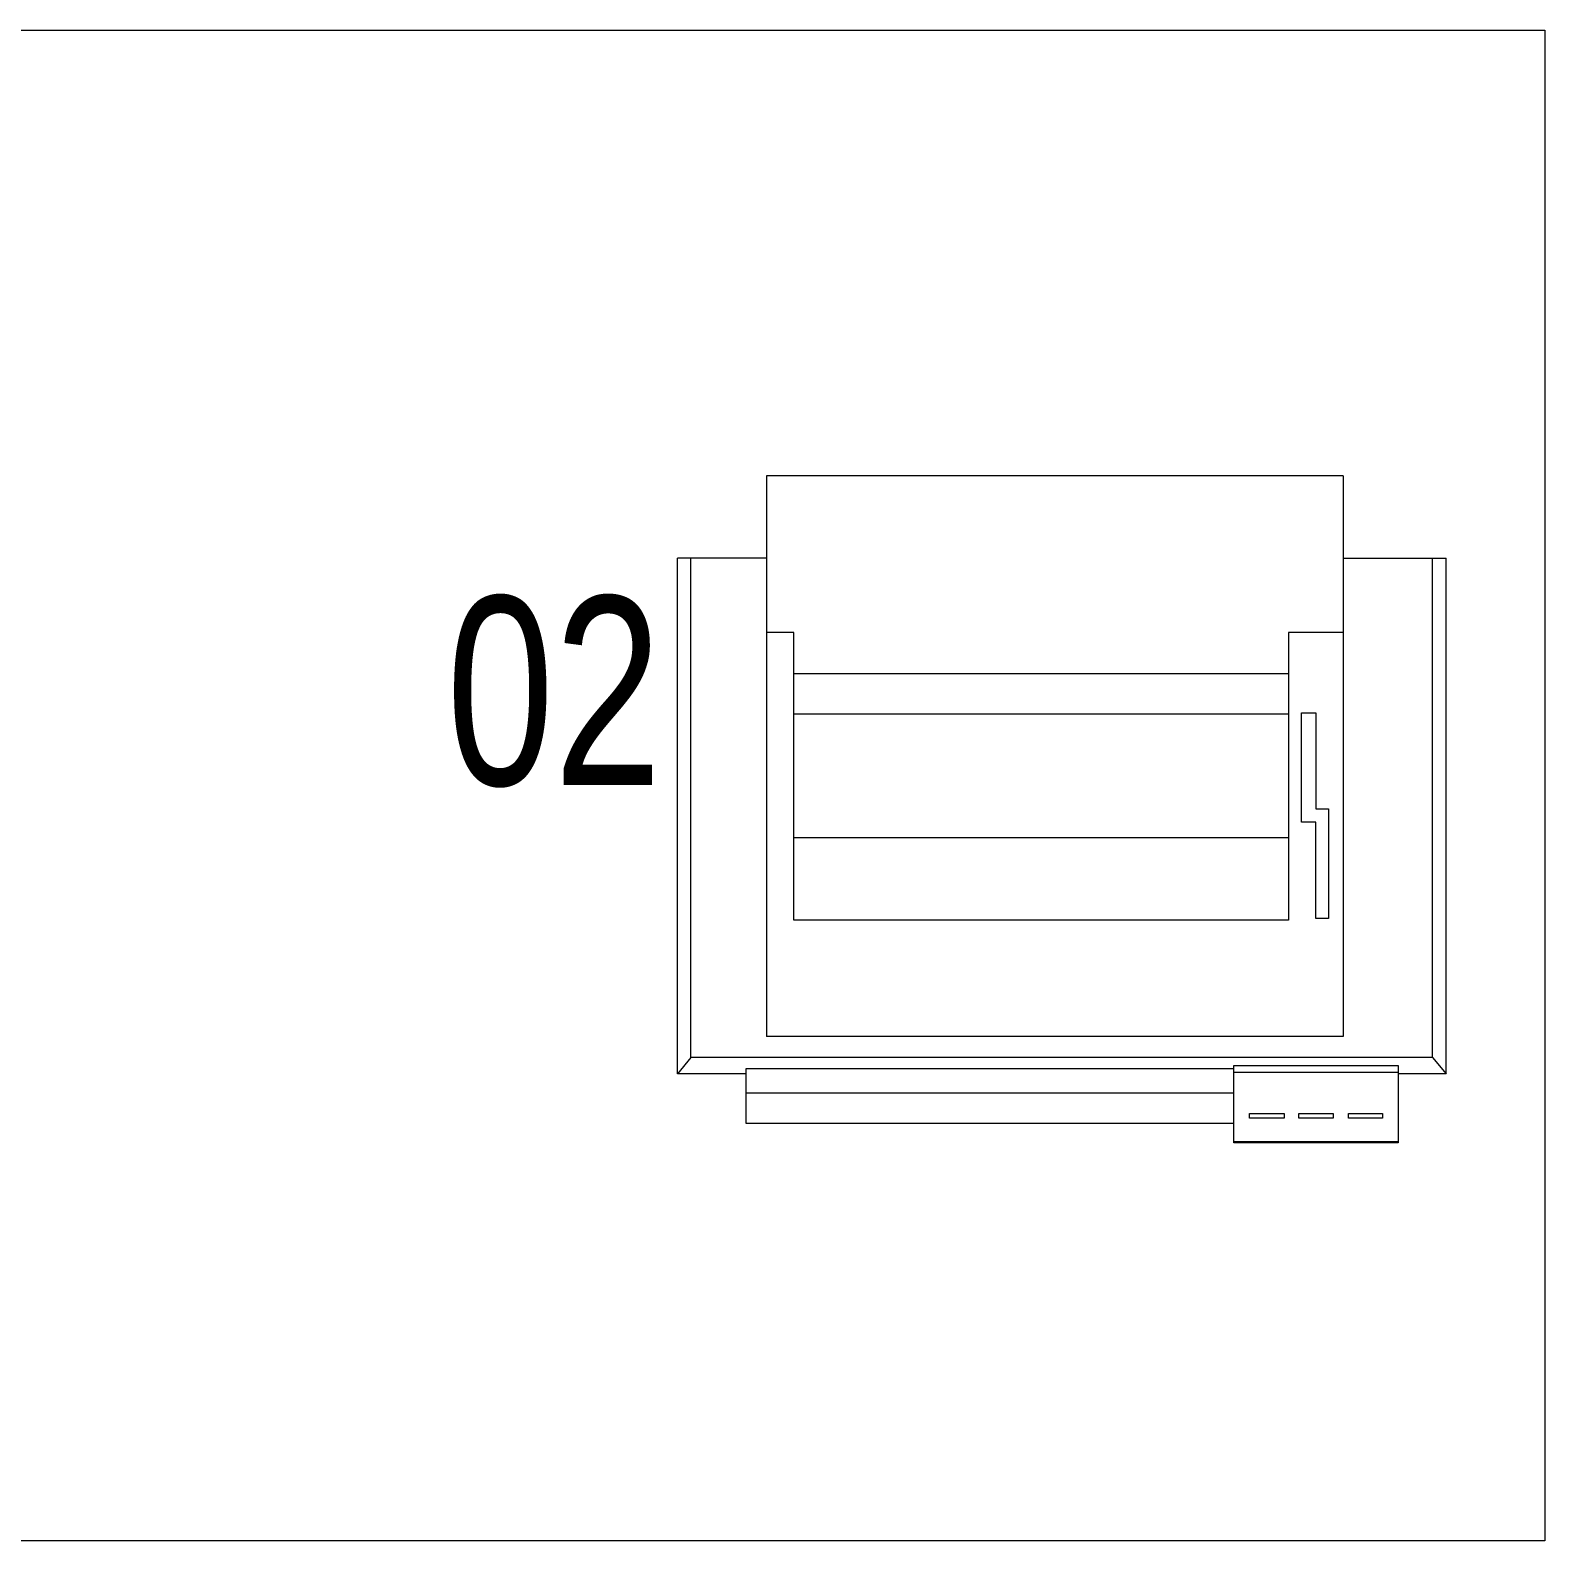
# Model space of a CAD drawing. Header units: metres. Extents: x -18745 to 220762, y -1579758 to -1356048.
# Drawn here: x 119984 to 120686, y -1457172 to -1456472 of the extents above; entities that cross this region are included whole.
import ezdxf

# ---------------------------------------------------------------- set-up
doc = ezdxf.new("R2010")
doc.units = ezdxf.units.M
doc.layers.get('0').update_dxf_attribs({"lineweight": 0})
doc.layers.add('A-100 - Copy$0$Medical Equipment and Furniture', color=8, linetype='Continuous', lineweight=0)
doc.styles.add('A-100 - Copy$0$X3G_ENTITY_257CFD', font='swisscl.ttf', dxfattribs={"height": 200})

# ---------------------------------------------------------------- blocks, each defined once
blk = doc.blocks.new('A-100 - Copy$0$ITPPLT2C-P')
for p, q in [((0.02286, 0.03177), (0.26184, 0.03177)), ((0.03041, 0.02557), (0.02286, 0.03177)), ((0.02286, 0), (0.02286, 0.03177)), ((0.26184, -0.00959), (0.26184, 0.03177)), ((0.03041, -0.31823), (0.03041, 0.02557)), ((0.03041, 0.02557), (0.26184, 0.02557)), ((0, 0), (0, -0.22622)), ((0.02518, 0), (0, 0)), ((0.01395, 0), (0.01395, -0.22622)), ((0.02518, 0), (0.01395, 0)), ((0.02518, -0.22622), (0.02518, 0)), ((0.0401, -0.27688), (0.0401, -0.00959)), ((0.3, -0.00959), (0.0401, -0.00959)), ((0.22741, -0.02218), (0.22741, -0.00959)), ((0.3, -0.27688), (0.3, -0.00959)), ((0.09395, -0.2515), (0.09395, -0.02218)), ((0.09395, -0.02218), (0.22741, -0.02218)), ((0.13211, -0.2515), (0.13211, -0.02218)), ((0.18945, -0.2515), (0.18945, -0.02218)), ((0.20824, -0.2515), (0.20824, -0.02218)), ((-0.0091, -0.22622), (0.02673, -0.22622)), ((-0.0091, -0.30235), (-0.0091, -0.22622)), ((-0.00872, -0.22622), (0.02363, -0.22622)), ((-0.00872, -0.30235), (-0.00872, -0.22622)), ((0, -0.22622), (0.02518, -0.22622)), ((0.01395, -0.22622), (0.02518, -0.22622)), ((0.02363, -0.22622), (0.02363, -0.30235)), ((0.02673, -0.22622), (0.02673, -0.30235)), ((0.00232, -0.24947), (0.00232, -0.23339)), ((0.00232, -0.23339), (0.00446, -0.23339)), ((0.00446, -0.23339), (0.00446, -0.24947)), ((0.00446, -0.24947), (0.00232, -0.24947)), ((0.22741, -0.2515), (0.09395, -0.2515)), ((0.22741, -0.27688), (0.22741, -0.2515)), ((0.00232, -0.27213), (0.00232, -0.25625)), ((0.00232, -0.25625), (0.00446, -0.25625)), ((0.00446, -0.25625), (0.00446, -0.27213)), ((0.13947, -0.2575), (0.19003, -0.2575)), ((0.13947, -0.26409), (0.13947, -0.2575)), ((0.19003, -0.2575), (0.19003, -0.26409)), ((0.09472, -0.2701), (0.09472, -0.26409)), ((0.09472, -0.26409), (0.13947, -0.26409)), ((0.19003, -0.26409), (0.14567, -0.26409)), ((0.14567, -0.26409), (0.14567, -0.2701)), ((0.00446, -0.27213), (0.00232, -0.27213)), ((0.14567, -0.2701), (0.09472, -0.2701)), ((0.00232, -0.29499), (0.00232, -0.2793)), ((0.00232, -0.2793), (0.00446, -0.2793)), ((0.00446, -0.2793), (0.00446, -0.29499)), ((0.3, -0.27688), (0.0401, -0.27688)), ((0.26184, -0.27688), (0.26184, -0.32462)), ((0.00446, -0.29499), (0.00232, -0.29499)), ((0.02673, -0.30235), (-0.0091, -0.30235)), ((0.02363, -0.30235), (-0.00872, -0.30235)), ((0.02286, -0.32462), (0.02286, -0.30235)), ((0.03041, -0.31823), (0.02286, -0.32462)), ((0.03041, -0.31823), (0.26184, -0.31823)), ((0.02286, -0.32462), (0.26184, -0.32462))]:
    blk.add_line(p, q)
blk = doc.blocks.new('A-100 - Copy')
at = {"layer": 'A-100 - Copy$0$Medical Equipment and Furniture', "elevation": 0}
blk.add_lwpolyline([(120686.39, -1457171.78), (116686.39, -1457171.78), (116686.39, -1456471.78), (120686.39, -1456471.78), (120686.39, -1457171.78)], dxfattribs=at)
at = {"layer": 'A-100 - Copy$0$Medical Equipment and Furniture', "extrusion": (-8.17187e-07, -1.1988e-18, -1), "xscale": -1000.000000000004, "yscale": 1000.000000000004, "zscale": 1000.000000000002, "rotation": 270}
blk.add_blockref('A-100 - Copy$0$ITPPLT2C-P', (-120316.14, -1456978.21, -0.1), dxfattribs=at)
at = {"layer": 'A-100 - Copy$0$Medical Equipment and Furniture', "insert": (120227.17, -1456734.14, 0), "char_height": 87.473, "attachment_point": 2, "style": 'A-100 - Copy$0$X3G_ENTITY_257CFD'}
blk.add_mtext('02', dxfattribs=at)

msp = doc.modelspace()

# ---------------------------------------------------------------- block references
msp.add_blockref('A-100 - Copy', (0, 0))

doc.saveas('drawing.dxf')
